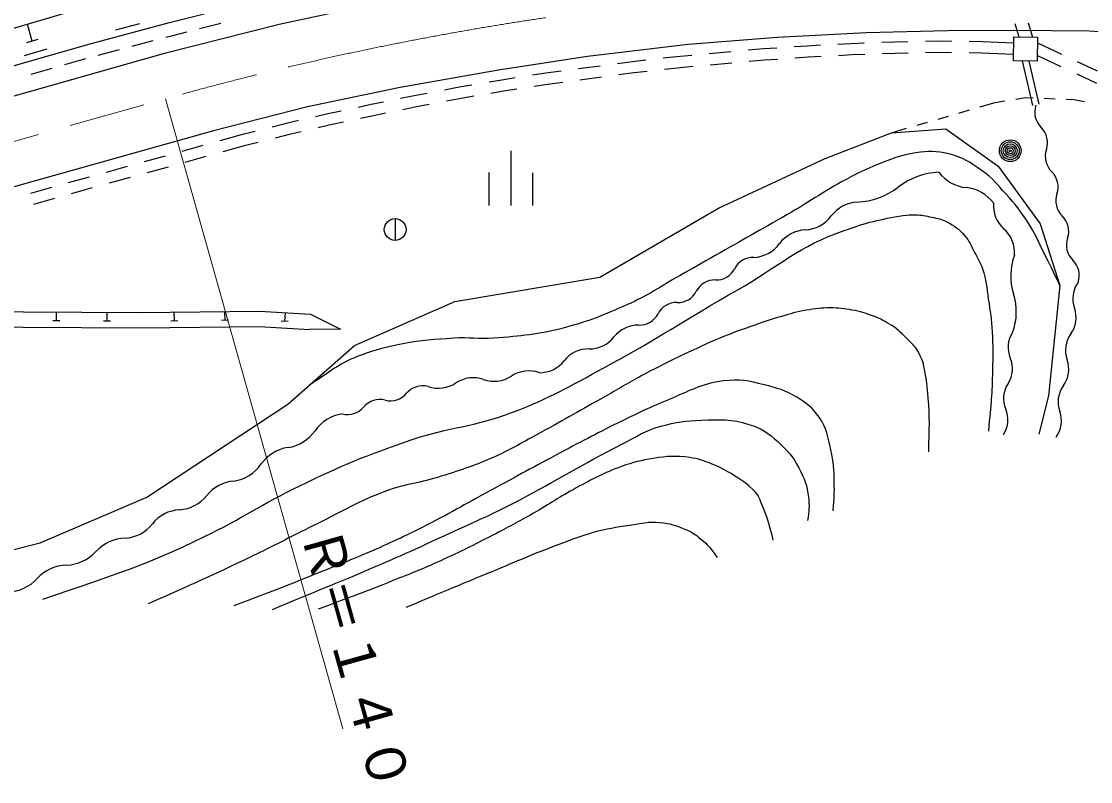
# Model space of a CAD drawing. Units: millimetres, scale not verified. Extents: x 40000 to 680000, y 20000 to 380000.
# Drawn here: x 417627 to 466620, y 271280 to 306127 of the extents above; entities that cross this region are included whole.
import ezdxf
from ezdxf.enums import TextEntityAlignment as Align

# ---------------------------------------------------------------- set-up
doc = ezdxf.new("R2010")
doc.units = ezdxf.units.MM
doc.header["$LTSCALE"] = 1000
doc.linetypes.add('CHAIN', pattern=[18.5, 12, -1.5, 3.5, -1.5])
for name, color, linetype, lineweight in [('M-BGD', 7, 'Continuous', 25), ('M-BMK', 2, 'CHAIN', 13), ('M-STR-HTXT', 7, 'Continuous', 13), ('M-STR-STRC', 7, 'Continuous', 25)]:
    doc.layers.add(name, color=color, linetype=linetype, lineweight=lineweight)
doc.styles.add('ＭＳ ゴシック', font='')
doc.styles.get('ＭＳ ゴシック').set_extended_font_data('MS Gothic')

msp = doc.modelspace()

# ---------------------------------------------------------------- linework, layer by layer
at = {"layer": 'M-BGD'}
for p, q in [((418126, 305219), (417901, 305998)), ((423037, 306014), (421935, 305723)), ((425795, 305797), (426765, 306042)), ((463145, 306023), (463328, 305411)), ((463759, 306065), (463956, 305404)), ((418385, 305294), (417866, 305144)), ((422698, 304994), (423665, 305249)), ((424245, 305403), (424564, 305487)), ((424564, 305487), (425214, 305651)), ((418794, 304849), (417756, 304550)), ((421151, 304585), (422118, 304840)), ((451631, 304866), (450929, 304803)), ((452238, 304906), (451631, 304866)), ((453642, 304998), (453036, 304958)), ((454243, 305030), (453642, 304998)), ((455642, 305105), (455041, 305073)), ((456248, 305128), (455642, 305105)), ((457654, 305181), (457048, 305158)), ((458250, 305193), (457654, 305181)), ((459647, 305220), (459050, 305208)), ((460258, 305211), (459647, 305220)), ((461668, 305190), (461057, 305199)), ((463102, 305131), (461668, 305190)), ((464186, 305139), (465285, 304626)), ((419612, 304148), (420573, 304425)), ((445632, 304278), (444937, 304186)), ((446238, 304347), (445632, 304278)), ((447638, 304506), (447032, 304437)), ((448340, 304570), (447638, 304506)), ((450132, 304731), (449137, 304641)), ((451671, 304348), (450976, 304285)), ((452273, 304387), (451671, 304348)), ((453673, 304479), (453071, 304440)), ((454270, 304511), (453673, 304479)), ((455665, 304586), (455069, 304554)), ((456267, 304608), (455665, 304586)), ((457669, 304661), (457067, 304638)), ((458259, 304673), (457669, 304661)), ((459648, 304700), (459058, 304688)), ((460251, 304691), (459648, 304700)), ((461654, 304670), (461051, 304679)), ((463081, 304612), (461654, 304670)), ((463484, 304314), (463962, 302270)), ((463793, 304310), (464254, 302338)), ((464179, 304568), (465259, 304063)), ((466009, 304287), (466915, 303863)), ((418074, 303705), (419035, 303982)), ((442360, 303845), (441665, 303753)), ((444144, 304081), (443153, 303950)), ((445696, 303762), (445006, 303670)), ((446296, 303830), (445696, 303762)), ((447691, 303989), (447091, 303921)), ((448386, 304052), (447691, 303989)), ((450179, 304213), (449183, 304124)), ((439639, 303436), (439054, 303338)), ((440257, 303533), (439639, 303436)), ((441665, 303753), (441048, 303656)), ((442429, 303329), (441739, 303238)), ((444213, 303565), (443222, 303434)), ((465984, 303725), (466890, 303301)), ((436222, 302828), (435551, 302700)), ((437679, 303106), (437008, 302978)), ((438265, 303205), (437679, 303106)), ((439723, 302923), (439141, 302825)), ((440336, 303019), (439723, 302923)), ((441739, 303238), (441126, 303142)), ((433660, 302312), (433057, 302183)), ((434213, 302426), (433660, 302312)), ((435551, 302700), (434997, 302586)), ((436318, 302317), (435652, 302190)), ((437771, 302594), (437104, 302467)), ((438352, 302692), (437771, 302594)), ((461547, 302206), (462244, 302410)), ((462244, 302410), (462696, 302482)), ((463190, 302561), (463642, 302633)), ((463642, 302633), (463995, 302620)), ((464495, 302602), (464995, 302583)), ((465494, 302565), (465847, 302552)), ((465847, 302552), (466338, 302455)), ((431673, 301887), (431110, 301757)), ((432275, 302016), (431673, 301887)), ((433766, 301803), (433167, 301675)), ((434317, 301916), (433766, 301803)), ((435652, 302190), (435101, 302077)), ((460587, 301926), (461067, 302066)), ((429768, 301446), (429120, 301282)), ((430331, 301576), (429768, 301446)), ((431786, 301379), (431228, 301250)), ((432385, 301508), (431786, 301379)), ((458668, 301365), (459148, 301505)), ((459628, 301646), (460108, 301786)), ((427696, 300922), (426715, 300649)), ((428344, 301086), (427696, 300922)), ((429891, 300941), (429248, 300778)), ((430448, 301070), (429891, 300941)), ((457491, 301022), (458188, 301225)), ((425944, 300435), (424980, 300168)), ((427830, 300419), (426852, 300148)), ((428472, 300582), (427830, 300419)), ((424209, 299954), (423246, 299687)), ((426081, 299934), (425117, 299666)), ((440054, 300193), (440052, 297693)), ((422475, 299473), (421511, 299205)), ((424346, 299452), (423383, 299185)), ((420740, 298991), (419777, 298724)), ((422612, 298971), (421648, 298704)), ((439053, 299194), (439052, 297694)), ((441053, 299192), (441052, 297692)), ((419006, 298510), (418042, 298243)), ((420877, 298490), (419914, 298222)), ((419143, 298009), (418179, 297741)), ((434752, 297086), (434752, 296086)), ((419234, 292399), (419237, 292799)), ((421554, 292385), (421557, 292785)), ((424637, 292395), (424633, 292795)), ((426957, 292424), (426952, 292824)), ((429698, 292374), (429722, 292773)), ((419394, 292398), (419074, 292400)), ((421714, 292384), (421394, 292386)), ((424797, 292397), (424477, 292393)), ((427117, 292426), (426797, 292422)), ((429858, 292364), (429538, 292383)), ((432244, 292024), (430835, 292005))]:
    msp.add_line(p, q, dxfattribs=at)
for points in [[(392504, 299138), (399928, 300706), (401876, 301173), (405755, 302271), (417226, 305798), (425068, 308116), (425770, 307901), (426110, 307979)], [(391637, 297484), (395818, 298323), (398929, 298988), (402761, 299969), (409972, 302009), (416006, 303734), (420710, 305089), (424414, 306068), (427338, 306805)], [(432897, 291271), (437483, 293294), (444135, 294396), (449576, 297571), (454460, 299846), (457491, 301022), (459979, 301197), (462382, 299486)], [(462382, 299486), (464314, 296849), (465211, 294017), (464683, 288970), (464241, 287201)], [(412459, 292927), (417718, 292808), (423075, 292776), (428542, 292844), (430877, 292704), (432244, 292024)], [(412443, 292227), (417708, 292109), (423077, 292076), (428525, 292143), (430835, 292005)], [(399647, 282544), (402206, 281172), (406231, 280692), (412370, 280681), (418484, 282222), (423378, 284313), (429834, 288575), (432897, 291271)]]:
    msp.add_lwpolyline(points, dxfattribs=at)
msp.add_lwpolyline([(463081, 304319), (463095, 305414), (464190, 305401), (464176, 304306)], close=True, dxfattribs=at)
for centre, radius in [((462938, 300199), 500), ((462938, 300199), 409), ((462938, 300199), 318), ((462938, 300199), 227), ((462938, 300199), 136), ((462938, 300199), 45.5), ((434752, 296586), 500)]:
    msp.add_circle(centre, radius, dxfattribs=at)
for centre, radius, start, end in [((465040, 301966), 982, 161.3311, 225.5217), ((463665, 300565), 982, 341.3311, 45.5217), ((465524, 299937), 982, 161.3311, 225.5217), ((459847, 295824), 3393, 92.993, 127.1943), ((461099, 300285), 1787, 216.9136, 264.202), ((464149, 298536), 982, 341.3311, 45.5217), ((455745, 301229), 3393, 272.993, 307.1943), ((460738, 296730), 1787, 36.9136, 84.202), ((466009, 297908), 982, 161.3311, 225.5217), ((456003, 296264), 1580, 92.95, 143.2939), ((463621, 297697), 1459, 175.8092, 228.2269), ((453471, 298152), 1580, 272.95, 323.2939), ((464634, 296507), 982, 341.3311, 45.5217), ((453633, 294997), 1580, 92.95, 143.2939), ((461677, 295520), 1459, 355.8092, 48.2269), ((451101, 296885), 1580, 272.95, 323.2939), ((466493, 295879), 982, 161.3311, 225.5217), ((451144, 294371), 938, 87.6667, 153.3649), ((465659, 294463), 2699, 159.3854, 197.767), ((465118, 294479), 982, 341.3311, 45.5217), ((449467, 295212), 938, 267.6667, 333.3649), ((449390, 293337), 938, 87.6667, 153.3649), ((467066, 293416), 1264, 143.6913, 200.0799), ((447713, 294178), 938, 267.6667, 333.3649), ((460518, 292816), 2699, 339.3854, 17.767), ((447637, 292303), 938, 87.6667, 153.3649), ((464692, 292548), 1264, 323.6913, 20.0799), ((445960, 293145), 938, 267.6667, 333.3649), ((445894, 290797), 1410, 88.8615, 142.1895), ((443665, 292526), 1410, 268.8615, 322.1895), ((464060, 291186), 1223, 146.2145, 203.5762), ((466729, 291051), 1264, 143.6913, 200.0799), ((443609, 289706), 1410, 88.8615, 142.1895), ((441380, 291435), 1410, 268.8615, 322.1895), ((461819, 290208), 1223, 326.2145, 23.5762), ((464354, 290182), 1264, 323.6913, 20.0799), ((440875, 288663), 1444, 70.7073, 123.4089), ((436742, 290758), 1444, 250.7073, 303.4089), ((438332, 288348), 1444, 70.7073, 123.4089), ((439285, 291073), 1444, 250.7073, 303.4089), ((434538, 289701), 966, 255.3772, 320.0786), ((436021, 288460), 966, 75.3772, 140.0786), ((463852, 288848), 1223, 146.2145, 203.5762), ((466392, 288685), 1264, 143.6913, 200.0799), ((434051, 287830), 966, 75.3772, 140.0786), ((432602, 286306), 1851, 98.6226, 145.0749), ((432568, 289071), 966, 255.3772, 320.0786), ((461611, 287870), 1223, 326.2145, 23.5762), ((464017, 287817), 1264, 323.6913, 20.0799), ((429567, 288425), 1851, 278.6226, 325.0749), ((430122, 284765), 1851, 98.6226, 145.0749), ((427087, 286884), 1851, 278.6226, 325.0749), ((427474, 283333), 1725, 93.6549, 141.7969), ((424763, 285467), 1725, 273.6549, 321.7969), ((424983, 282024), 1725, 93.6549, 141.7969), ((422272, 284157), 1725, 273.6549, 321.7969), ((422436, 280544), 1892, 91.6236, 137.5552), ((419643, 283099), 1892, 271.6236, 317.5552), ((419750, 279315), 1892, 91.6236, 137.5552), ((416957, 281869), 1892, 271.6236, 317.5552)]:
    msp.add_arc(centre, radius, start, end, dxfattribs=at)
for points, knots in [([(465211, 294017), (464878, 294723), (464790, 294908), (464506, 295471), (464219, 296041), (464093, 296381), (463748, 296918), (463404, 297454), (463172, 297730), (462747, 298204), (462347, 298650), (462144, 298935), (461653, 299278), (461102, 299664), (460770, 299901), (460115, 300052), (459544, 300183), (459194, 300196), (458616, 300103), (457887, 299986), (457493, 299825), (456810, 299547), (456350, 299360), (456096, 299245), (455658, 299012), (454474, 298382), (453865, 297933), (452705, 297261), (451425, 296519), (450698, 296122), (449412, 295391), (448789, 295037), (448442, 294835), (447817, 294484), (446863, 293948), (446365, 293572), (445364, 293129), (444276, 292649), (443653, 292392), (442504, 292085), (441271, 291755), (440544, 291709), (439271, 291605), (438558, 291547), (438153, 291653), (437439, 291603), (436523, 291540), (436004, 291523), (435104, 291344), (434448, 291214), (434078, 291137), (433445, 290920), (432337, 290540), (431951, 290210), (430831, 289452)], [0, 0, 0, 0, 1, 1, 1, 2, 2, 2, 3, 3, 3, 4, 4, 4, 5, 5, 5, 6, 6, 6, 7, 7, 7, 8, 8, 8, 9, 9, 9, 10, 10, 10, 11, 11, 11, 12, 12, 12, 13, 13, 13, 14, 14, 14, 15, 15, 15, 16, 16, 16, 17, 17, 17, 18, 18, 18, 18]), ([(418605, 279645), (422134, 280854), (423221, 281159), (426015, 282509), (427756, 283351), (428640, 284001), (430381, 284841), (432322, 285776), (433444, 286243), (435482, 286941), (437264, 287551), (438376, 287532), (440134, 288208), (441832, 288860), (442719, 289386), (444321, 290249), (446751, 291558), (448027, 292444), (450425, 293810), (452331, 294896), (453256, 295832), (455330, 296545), (456361, 296900), (456958, 297066), (458036, 297225), (458251, 297256), (458374, 297261), (458591, 297259), (458888, 297256), (459053, 297213), (459343, 297153), (459620, 297096), (459782, 297067), (460034, 296940), (460391, 296760), (460576, 296611), (460845, 296315), (461080, 296055), (461130, 295848), (461297, 295540), (461455, 295249), (461568, 295094), (461672, 294780), (461846, 294260), (461854, 293944), (461933, 293401), (462019, 292817), (462077, 292490), (462109, 291900), (462147, 291206), (462136, 290815), (462124, 290120), (462106, 289034), (462058, 288663), (461936, 287344)], [0, 0, 0, 0, 1, 1, 1, 2, 2, 2, 3, 3, 3, 4, 4, 4, 5, 5, 5, 6, 6, 6, 7, 7, 7, 8, 8, 8, 9, 9, 9, 10, 10, 10, 11, 11, 11, 12, 12, 12, 13, 13, 13, 14, 14, 14, 15, 15, 15, 16, 16, 16, 17, 17, 17, 18, 18, 18, 18]), ([(459202, 286395), (459230, 287559), (459261, 287906), (459173, 288868), (459126, 289386), (459118, 289682), (459009, 290191), (458937, 290523), (458879, 290713), (458709, 291007), (458570, 291246), (458444, 291349), (458248, 291544), (457979, 291812), (457833, 291974), (457516, 292181), (457204, 292385), (457013, 292479), (456666, 292614), (456295, 292760), (456077, 292822), (455686, 292895), (455305, 292965), (455087, 292993), (454700, 292993), (454260, 292993), (454013, 292954), (453579, 292883), (453131, 292809), (452886, 292730), (452449, 292607), (451968, 292472), (451705, 292374), (451234, 292209), (450602, 291988), (450249, 291860), (449629, 291607), (448969, 291337), (448610, 291160), (447966, 290853), (447261, 290518), (446868, 290323), (446178, 289958), (445475, 289586), (445103, 289340), (444411, 288950), (443239, 288289), (442582, 287918), (441401, 287274), (440604, 286840), (440172, 286565), (439347, 286190), (438407, 285762), (437848, 285593), (436866, 285274), (435886, 284957), (435284, 284952), (434319, 284592), (433045, 284116), (432395, 283697), (431175, 283097), (430136, 282587), (429565, 282277), (428525, 281768), (426558, 280806), (425900, 280529), (423431, 279425)], [0, 0, 0, 0, 1, 1, 1, 2, 2, 2, 3, 3, 3, 4, 4, 4, 5, 5, 5, 6, 6, 6, 7, 7, 7, 8, 8, 8, 9, 9, 9, 10, 10, 10, 11, 11, 11, 12, 12, 12, 13, 13, 13, 14, 14, 14, 15, 15, 15, 16, 16, 16, 17, 17, 17, 18, 18, 18, 19, 19, 19, 20, 20, 20, 21, 21, 21, 22, 22, 22, 22]), ([(454819, 283696), (454872, 284309), (454885, 284499), (454873, 285014), (454860, 285591), (454853, 285921), (454724, 286482), (454584, 287091), (454539, 287476), (454178, 287987), (453871, 288422), (453616, 288618), (453160, 288896), (452625, 289222), (452269, 289316), (451661, 289472), (450954, 289654), (450526, 289730), (449801, 289646), (448768, 289526), (448243, 289181), (447280, 288787), (446429, 288438), (445966, 288208), (445139, 287806), (444035, 287269), (443432, 286937), (442346, 286365), (441081, 285698), (440382, 285305), (439124, 284625), (437900, 283963), (437234, 283557), (435992, 282930), (435128, 282493), (434633, 282269), (433747, 281880), (432704, 281421), (432106, 281196), (431049, 280770), (429614, 280191), (429151, 280018), (427359, 279332)], [0, 0, 0, 0, 1, 1, 1, 2, 2, 2, 3, 3, 3, 4, 4, 4, 5, 5, 5, 6, 6, 6, 7, 7, 7, 8, 8, 8, 9, 9, 9, 10, 10, 10, 11, 11, 11, 12, 12, 12, 13, 13, 13, 14, 14, 14, 14]), ([(429136, 279177), (432941, 280755), (433963, 281144), (436993, 282546), (438312, 283156), (439068, 283465), (440355, 284140), (442240, 285127), (443239, 285785), (445137, 286745), (445826, 287094), (446187, 287371), (446932, 287573), (447642, 287765), (448060, 287816), (448794, 287848), (449644, 287884), (450153, 287911), (450964, 287655), (451545, 287472), (451851, 287263), (452300, 286852), (452739, 286450), (452977, 286189), (453251, 285660), (453506, 285168), (453638, 284863), (453694, 284312), (453736, 283896), (453724, 283708), (453655, 283242)], [0, 0, 0, 0, 1, 1, 1, 2, 2, 2, 3, 3, 3, 4, 4, 4, 5, 5, 5, 6, 6, 6, 7, 7, 7, 8, 8, 8, 9, 9, 9, 10, 10, 10, 10]), ([(452080, 282352), (451909, 283016), (451870, 283232), (451641, 283762), (451501, 284086), (451481, 284313), (451241, 284571), (450876, 284965), (450603, 285121), (450143, 285398), (449817, 285594), (449626, 285696), (449272, 285836), (448887, 285989), (448665, 286080), (448255, 286134), (447612, 286219), (447235, 286202), (446595, 286097), (446011, 286000), (445682, 285926), (445126, 285724), (444282, 285416), (443839, 285164), (443047, 284739), (442267, 284320), (441866, 284021), (441095, 283584), (440374, 283175), (439964, 282955), (439227, 282574), (438308, 282099), (437789, 281840), (436850, 281408), (436005, 281019), (435513, 280841), (434651, 280492), (433325, 279957), (432888, 279802), (431231, 279189)], [0, 0, 0, 0, 1, 1, 1, 2, 2, 2, 3, 3, 3, 4, 4, 4, 5, 5, 5, 6, 6, 6, 7, 7, 7, 8, 8, 8, 9, 9, 9, 10, 10, 10, 11, 11, 11, 12, 12, 12, 13, 13, 13, 13]), ([(435263, 279271), (437176, 280077), (437660, 280283), (439202, 280917), (440398, 281410), (441058, 281714), (442269, 282167), (442876, 282394), (443213, 282531), (443835, 282709), (444472, 282892), (444844, 282941), (445501, 283033), (446041, 283109), (446350, 283223), (446892, 283161), (447351, 283110), (447609, 283038), (448033, 282856), (448343, 282723), (448503, 282611), (448767, 282401), (449108, 282128), (449210, 281964), (449502, 281559)], [0, 0, 0, 0, 1, 1, 1, 2, 2, 2, 3, 3, 3, 4, 4, 4, 5, 5, 5, 6, 6, 6, 7, 7, 7, 8, 8, 8, 8])]:
    msp.add_open_spline(points, degree=3, knots=knots, dxfattribs=at)
at = {"layer": 'M-BMK'}
msp.add_line((406866, 297699), (424236, 302580), dxfattribs=at)
for start, end in [(90.83783, 105.69529), (74.55386, 90.83783)]:
    msp.add_arc((462109, 167800), 140000, start, end, dxfattribs=at)
at = {"layer": 'M-STR-HTXT'}
msp.add_line((424236, 302580), (432351, 273698), dxfattribs=at)
at = {"layer": 'M-STR-STRC'}
for points in [[(470674, 309571), (466020, 309770), (461861, 309838), (457251, 309715), (452620, 309449), (448114, 309091), (443423, 308552), (438819, 307854), (434082, 306979), (429440, 305990), (424125, 304632), (409563, 300519), (405534, 299406), (401424, 298369), (397447, 297439), (394570, 296841), (391811, 296303)], [(463116, 305707), (460062, 305692), (456328, 305605), (452273, 305394), (448182, 305060), (443564, 304516), (439482, 303895), (434981, 303090), (430736, 302210), (426431, 301113), (414713, 297827), (408629, 296141), (403841, 294864), (399207, 293758), (394573, 292758), (390115, 291915), (385193, 291124), (380335, 290464), (375248, 289947), (369949, 289580), (364964, 289366), (358600, 289371), (345469, 289525), (321836, 289820)], [(474240, 300845), (472515, 302867), (471465, 303913), (470311, 304724), (469036, 305309), (467948, 305587), (466550, 305672), (463116, 305707)]]:
    msp.add_lwpolyline(points, dxfattribs=at)

# ---------------------------------------------------------------- texts
at = {"layer": 'M-STR-HTXT', "style": 'ＭＳ ゴシック'}
msp.add_text('Ｒ＝１４０', height=1833, rotation=285.695, dxfattribs=at).set_placement((429868, 282535), align=Align.BOTTOM_LEFT)

doc.saveas('drawing.dxf')
